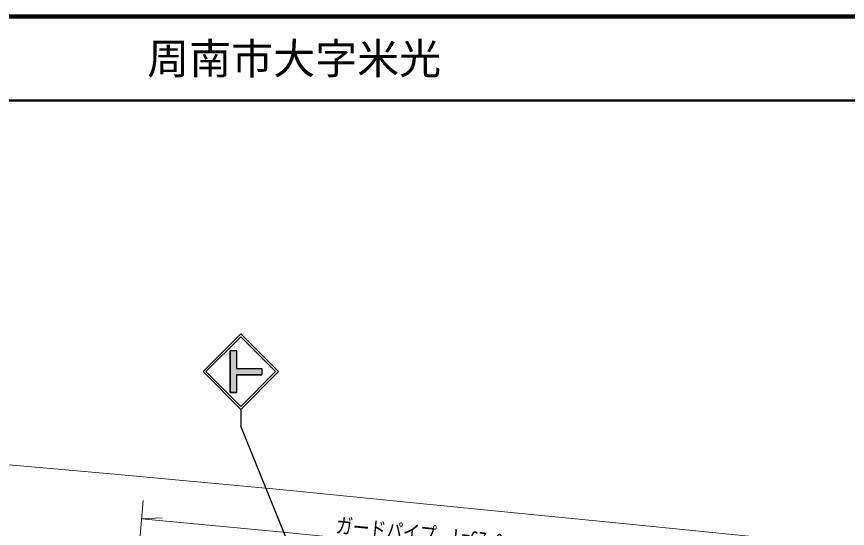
# Model space of a CAD drawing. Units: millimetres at full size, sheet at 1:1000; details may follow other scales. Extents: x 40000 to 680000, y 20000 to 380000.
# Drawn here: x 389472 to 488408, y 319096 to 380000 of the extents above; entities that cross this region are included whole.
import ezdxf
from ezdxf.enums import TextEntityAlignment as Align

# ---------------------------------------------------------------- set-up
doc = ezdxf.new("R2010")
doc.units = ezdxf.units.MM
doc.header["$LTSCALE"] = 1000
for name, color, linetype, lineweight in [('M-STR-HTXT', 7, 'Continuous', 13), ('M-STR-STRC', 7, 'Continuous', 25), ('M-TTL', 2, 'Continuous', 140), ('M-TTL-LINE', 7, 'Continuous', 50)]:
    doc.layers.add(name, color=color, linetype=linetype, lineweight=lineweight)
doc.layers.add('M-TTL-TXT', color=7, linetype='Continuous')
doc.styles.add('ＭＳ ゴシック', font='')
doc.styles.get('ＭＳ ゴシック').set_extended_font_data('MS Gothic')

msp = doc.modelspace()

# ---------------------------------------------------------------- hatches: boundary and pattern name
at = {"layer": 'M-STR-STRC'}
msp.add_hatch(color=256, dxfattribs=at).paths.add_polyline_path([(414918, 335254), (415668, 335254), (415668, 337379), (418668, 337379), (418668, 338129), (415668, 338129), (415668, 340254), (414918, 340254)])

# ---------------------------------------------------------------- linework, layer by layer
at = {"layer": 'M-STR-HTXT'}
for p, q in [((402596, 300421), (404545, 322419)), ((404352, 320233), (406804, 320345))]:
    msp.add_line(p, q, dxfattribs=at)
for points in [[(282969, 335245), (292909, 335001), (304613, 334473), (313115, 333883), (330067, 332290), (352255, 330197), (375368, 328014), (384470, 327003), (400694, 325599), (421263, 323664), (438307, 321974), (462869, 319552), (483399, 317484), (491604, 316808), (497338, 316386), (501755, 316271), (508622, 316294), (513397, 316531), (520391, 317149), (527423, 317967)], [(404352, 320233), (420783, 318687), (437814, 316998), (462373, 314577), (469879, 313821)]]:
    msp.add_lwpolyline(points, dxfattribs=at)
at = {"layer": 'M-STR-STRC'}
for p, q in [((411669, 337754), (416169, 342254)), ((412022, 337754), (416169, 341901)), ((420669, 337754), (416169, 342254)), ((420315, 337754), (416169, 341901)), ((414918, 340254), (415668, 340254)), ((414918, 340254), (414918, 335254)), ((415668, 340254), (415668, 338129)), ((411669, 337754), (416169, 333254)), ((412022, 337754), (416169, 333607)), ((415668, 338129), (418668, 338129)), ((415668, 337379), (418668, 337379)), ((415668, 337379), (415668, 335254)), ((416169, 333607), (420315, 337754)), ((416169, 333254), (420669, 337754)), ((414918, 335254), (415668, 335254)), ((416169, 333254), (416169, 331254)), ((432201, 291923), (416169, 331254))]:
    msp.add_line(p, q, dxfattribs=at)
msp.add_lwpolyline([(414918, 340254), (415668, 340254), (415668, 338129), (418668, 338129), (418668, 337379), (415668, 337379), (415668, 335254), (414918, 335254)], close=True, dxfattribs=at)
at = {"layer": 'M-TTL'}
msp.add_line((680000, 380000), (40000, 380000), dxfattribs=at)
at = {"layer": 'M-TTL-LINE'}
msp.add_line((40000, 370000), (680000, 370000), dxfattribs=at)

# ---------------------------------------------------------------- texts
at = {"layer": 'M-STR-HTXT', "style": 'ＭＳ ゴシック', "width": 0.8}
msp.add_text('ガードパイプ\u3000L=67.0 ', height=1833, rotation=354.37, dxfattribs=at).set_placement((437814, 316998), align=Align.BOTTOM_CENTER)
at = {"layer": 'M-TTL-TXT', "style": 'ＭＳ ゴシック'}
msp.add_text('周南市大字米光', height=3666, dxfattribs=at).set_placement((405024, 375000), align=Align.MIDDLE_LEFT)

doc.saveas('drawing.dxf')
